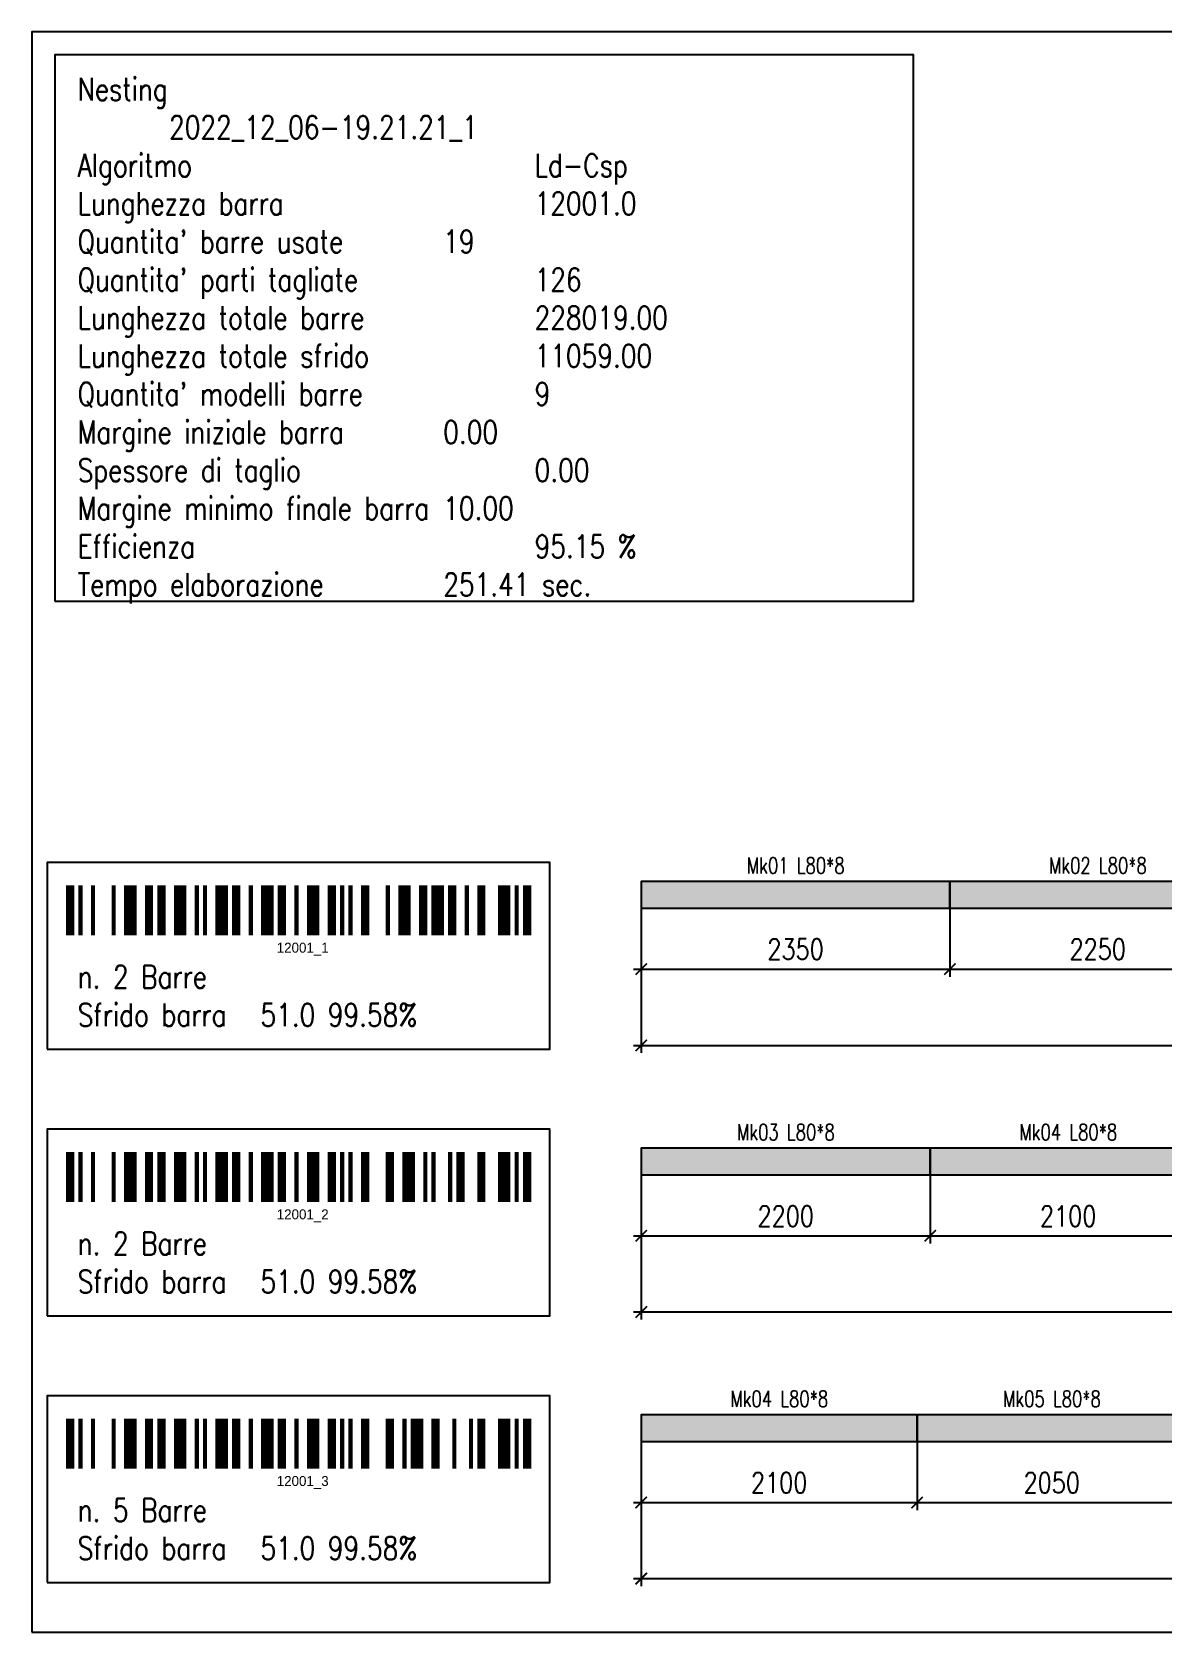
# Model space of a CAD drawing. Header units: millimetres. Extents: x -56 to 421004, y -1 to 91234.
# Drawn here: x 327574 to 336176, y 78888 to 91063 of the extents above; entities that cross this region are included whole.
import ezdxf
from ezdxf.enums import TextEntityAlignment as Align

# ---------------------------------------------------------------- set-up
doc = ezdxf.new("R2010")
doc.units = ezdxf.units.MM
doc.styles.add('EasyCutStyle', font='romans.shx', dxfattribs={"width": 0.8})
doc.styles.add('EasyCutStyleOptimezeBars', font='Romans.shx', dxfattribs={"width": 0.8})
doc.dimstyles.new('EasyCutDimOptimezeBars', dxfattribs={"dimscale": 57.971, "dimtxt": 2.7, "dimasz": 1.5, "dimexe": 1, "dimexo": 0, "dimgap": 1.25, "dimtad": 1, "dimdec": 1, "dimrnd": 0.5, "dimzin": 12, "dimdsep": 46, "dimtxsty": 'EasyCutStyleOptimezeBars', "dimblk": 'ARCHTICK', "dimblk1": 'ARCHTICK', "dimblk2": 'ARCHTICK', "dimcen": 1, "dimdle": 1, "dimclrd": 1, "dimclre": 1, "dimclrt": 3, "dimadec": 3, "dimazin": 0, "dimtfac": 1, "dimtdec": 1, "dimtix": 1, "dimtmove": 0, "dimatfit": 3, "dimfxl": 1, "dimtfill": 1, "dimtolj": 1, "dimtzin": 0, "dimarcsym": 0})

# ---------------------------------------------------------------- blocks, each defined once
blk = doc.blocks.new('BARCODE128_12001_1')
at = {"linetype": 'Continuous'}
for points, const_width in [([(1, 0), (1, 12)], 2), ([(3.5, 0), (3.5, 12)], 1), ([(6.5, 0), (6.5, 12)], 1), ([(11.5, 0), (11.5, 12)], 1), ([(15.5, 0), (15.5, 12)], 3), ([(20, 0), (20, 12)], 2), ([(23, 0), (23, 12)], 2), ([(27.5, 0), (27.5, 12)], 3), ([(31.5, 0), (31.5, 12)], 1), ([(33.5, 0), (33.5, 12)], 1), ([(37.5, 0), (37.5, 12)], 3), ([(41, 0), (41, 12)], 2), ([(44.5, 0), (44.5, 12)], 1), ([(48.5, 0), (48.5, 12)], 3), ([(52, 0), (52, 12)], 2), ([(55.5, 0), (55.5, 12)], 1), ([(59.5, 0), (59.5, 12)], 3), ([(64, 0), (64, 12)], 2), ([(66.5, 0), (66.5, 12)], 1), ([(68.5, 0), (68.5, 12)], 1), ([(72, 0), (72, 12)], 2), ([(77.5, 0), (77.5, 12)], 1), ([(81.5, 0), (81.5, 12)], 3), ([(86, 0), (86, 12)], 2), ([(89.5, 0), (89.5, 12)], 3), ([(93, 0), (93, 12)], 2), ([(96.5, 0), (96.5, 12)], 1), ([(100, 0), (100, 12)], 2), ([(105.5, 0), (105.5, 12)], 3), ([(108.5, 0), (108.5, 12)], 1), ([(111, 0), (111, 12)], 2)]:
    blk.add_lwpolyline(points, dxfattribs=dict(at, const_width=const_width))
blk.add_text('12001_1', height=2.4).set_placement((57, -4.2), align=Align.CENTER)
blk = doc.blocks.new('_ArchTick')
at = {"color": 0, "linetype": 'ByBlock', "const_width": 0.15}
blk.add_lwpolyline([(-0.5, -0.5), (0.5, 0.5)], dxfattribs=at)
blk = doc.blocks.new('*D1680')
at = {"color": 1, "lineweight": -2}
for p, q in [((332212, 84396), (332212, 83874)), ((334562, 84396), (334562, 83874)), ((332154, 83932), (334620, 83932))]:
    blk.add_line(p, q, dxfattribs=at)
at = {"layer": 'Defpoints', "color": 0}
for p in [(332212, 84396), (334562, 84396), (334562, 83932)]:
    blk.add_point(p, dxfattribs=at)
at = {"color": 1, "lineweight": -2, "xscale": 86.9637, "yscale": 86.9637, "zscale": 86.9637, "rotation": 180}
blk.add_blockref('_ArchTick', (332212, 83932), dxfattribs=at)
at = {"color": 1, "lineweight": -2, "xscale": 86.9637, "yscale": 86.9637, "zscale": 86.9637}
blk.add_blockref('_ArchTick', (334562, 83932), dxfattribs=at)
at = {"color": 3, "insert": (333387, 84083), "char_height": 156.5, "attachment_point": 5, "style": 'EasyCutStyleOptimezeBars', "bg_fill": 3, "box_fill_scale": 1.1, "bg_fill_color": 256, "bg_fill_true_color": 13158600, "bg_fill_transparency": 6313864}
blk.add_mtext('\\A1;2350', dxfattribs=at)
blk = doc.blocks.new('*D1681')
at = {"color": 1, "lineweight": -2}
for p, q in [((334562, 84396), (334562, 83874)), ((336812, 84396), (336812, 83874)), ((334504, 83932), (336870, 83932))]:
    blk.add_line(p, q, dxfattribs=at)
at = {"layer": 'Defpoints', "color": 0}
for p in [(334562, 84396), (336812, 84396), (336812, 83932)]:
    blk.add_point(p, dxfattribs=at)
at = {"color": 1, "lineweight": -2, "xscale": 86.9637, "yscale": 86.9637, "zscale": 86.9637, "rotation": 180}
blk.add_blockref('_ArchTick', (334562, 83932), dxfattribs=at)
at = {"color": 1, "lineweight": -2, "xscale": 86.9637, "yscale": 86.9637, "zscale": 86.9637}
blk.add_blockref('_ArchTick', (336812, 83932), dxfattribs=at)
at = {"color": 3, "insert": (335687, 84083), "char_height": 156.5, "attachment_point": 5, "style": 'EasyCutStyleOptimezeBars', "bg_fill": 3, "box_fill_scale": 1.1, "bg_fill_color": 256, "bg_fill_true_color": 13158600, "bg_fill_transparency": 3800272}
blk.add_mtext('\\A1;2250', dxfattribs=at)
blk = doc.blocks.new('*D1687')
at = {"color": 1, "lineweight": -2}
for p, q in [((332212, 84396), (332212, 83294)), ((344213, 84396), (344213, 83294)), ((332154, 83352), (344271, 83352))]:
    blk.add_line(p, q, dxfattribs=at)
at = {"layer": 'Defpoints', "color": 0}
for p in [(332212, 84396), (344213, 84396), (344213, 83352)]:
    blk.add_point(p, dxfattribs=at)
at = {"color": 1, "lineweight": -2, "xscale": 86.9637, "yscale": 86.9637, "zscale": 86.9637, "rotation": 180}
blk.add_blockref('_ArchTick', (332212, 83352), dxfattribs=at)
at = {"color": 1, "lineweight": -2, "xscale": 86.9637, "yscale": 86.9637, "zscale": 86.9637}
blk.add_blockref('_ArchTick', (344213, 83352), dxfattribs=at)
at = {"color": 3, "insert": (338213, 83503), "char_height": 156.5, "attachment_point": 5, "style": 'EasyCutStyleOptimezeBars', "bg_fill": 3, "box_fill_scale": 1.1, "bg_fill_color": 256, "bg_fill_true_color": 13158600, "bg_fill_transparency": 3888092}
blk.add_mtext('\\A1;12001', dxfattribs=at)
blk = doc.blocks.new('BARCODE128_12001_2')
at = {"linetype": 'Continuous'}
for points, const_width in [([(1, 0), (1, 12)], 2), ([(3.5, 0), (3.5, 12)], 1), ([(6.5, 0), (6.5, 12)], 1), ([(11.5, 0), (11.5, 12)], 1), ([(15.5, 0), (15.5, 12)], 3), ([(20, 0), (20, 12)], 2), ([(23, 0), (23, 12)], 2), ([(27.5, 0), (27.5, 12)], 3), ([(31.5, 0), (31.5, 12)], 1), ([(33.5, 0), (33.5, 12)], 1), ([(37.5, 0), (37.5, 12)], 3), ([(41, 0), (41, 12)], 2), ([(44.5, 0), (44.5, 12)], 1), ([(48.5, 0), (48.5, 12)], 3), ([(52, 0), (52, 12)], 2), ([(55.5, 0), (55.5, 12)], 1), ([(59.5, 0), (59.5, 12)], 3), ([(64, 0), (64, 12)], 2), ([(66.5, 0), (66.5, 12)], 1), ([(68.5, 0), (68.5, 12)], 1), ([(72, 0), (72, 12)], 2), ([(78, 0), (78, 12)], 2), ([(82.5, 0), (82.5, 12)], 3), ([(86.5, 0), (86.5, 12)], 1), ([(88.5, 0), (88.5, 12)], 1), ([(92.5, 0), (92.5, 12)], 1), ([(95, 0), (95, 12)], 2), ([(100, 0), (100, 12)], 2), ([(105.5, 0), (105.5, 12)], 3), ([(108.5, 0), (108.5, 12)], 1), ([(111, 0), (111, 12)], 2)]:
    blk.add_lwpolyline(points, dxfattribs=dict(at, const_width=const_width))
blk.add_text('12001_2', height=2.4).set_placement((57, -4.2), align=Align.CENTER)
blk = doc.blocks.new('*D1688')
at = {"color": 1, "lineweight": -2}
for p, q in [((332212, 82366), (332212, 81845)), ((334412, 82366), (334412, 81845)), ((332154, 81903), (334470, 81903))]:
    blk.add_line(p, q, dxfattribs=at)
at = {"layer": 'Defpoints', "color": 0}
for p in [(332212, 82366), (334412, 82366), (334412, 81903)]:
    blk.add_point(p, dxfattribs=at)
at = {"color": 1, "lineweight": -2, "xscale": 86.9637, "yscale": 86.9637, "zscale": 86.9637, "rotation": 180}
blk.add_blockref('_ArchTick', (332212, 81903), dxfattribs=at)
at = {"color": 1, "lineweight": -2, "xscale": 86.9637, "yscale": 86.9637, "zscale": 86.9637}
blk.add_blockref('_ArchTick', (334412, 81903), dxfattribs=at)
at = {"color": 3, "insert": (333312, 82053), "char_height": 156.5, "attachment_point": 5, "style": 'EasyCutStyleOptimezeBars', "bg_fill": 3, "box_fill_scale": 1.1, "bg_fill_color": 256, "bg_fill_true_color": 13158600, "bg_fill_transparency": 3562700}
blk.add_mtext('\\A1;2200', dxfattribs=at)
blk = doc.blocks.new('*D1689')
at = {"color": 1, "lineweight": -2}
for p, q in [((334412, 82366), (334412, 81845)), ((336512, 82366), (336512, 81845)), ((334354, 81903), (336570, 81903))]:
    blk.add_line(p, q, dxfattribs=at)
at = {"layer": 'Defpoints', "color": 0}
for p in [(334412, 82366), (336512, 82366), (336512, 81903)]:
    blk.add_point(p, dxfattribs=at)
at = {"color": 1, "lineweight": -2, "xscale": 86.9637, "yscale": 86.9637, "zscale": 86.9637, "rotation": 180}
blk.add_blockref('_ArchTick', (334412, 81903), dxfattribs=at)
at = {"color": 1, "lineweight": -2, "xscale": 86.9637, "yscale": 86.9637, "zscale": 86.9637}
blk.add_blockref('_ArchTick', (336512, 81903), dxfattribs=at)
at = {"color": 3, "insert": (335462, 82053), "char_height": 156.5, "attachment_point": 5, "style": 'EasyCutStyleOptimezeBars', "bg_fill": 3, "box_fill_scale": 1.1, "bg_fill_color": 256, "bg_fill_true_color": 13158600, "bg_fill_transparency": 11259504}
blk.add_mtext('\\A1;2100', dxfattribs=at)
blk = doc.blocks.new('*D1695')
at = {"color": 1, "lineweight": -2}
for p, q in [((332212, 82366), (332212, 81265)), ((344213, 82366), (344213, 81265)), ((332154, 81323), (344271, 81323))]:
    blk.add_line(p, q, dxfattribs=at)
at = {"layer": 'Defpoints', "color": 0}
for p in [(332212, 82366), (344213, 82366), (344213, 81323)]:
    blk.add_point(p, dxfattribs=at)
at = {"color": 1, "lineweight": -2, "xscale": 86.9637, "yscale": 86.9637, "zscale": 86.9637, "rotation": 180}
blk.add_blockref('_ArchTick', (332212, 81323), dxfattribs=at)
at = {"color": 1, "lineweight": -2, "xscale": 86.9637, "yscale": 86.9637, "zscale": 86.9637}
blk.add_blockref('_ArchTick', (344213, 81323), dxfattribs=at)
at = {"color": 3, "insert": (338213, 81474), "char_height": 156.5, "attachment_point": 5, "style": 'EasyCutStyleOptimezeBars', "bg_fill": 3, "box_fill_scale": 1.1, "bg_fill_color": 256, "bg_fill_true_color": 13158600, "bg_fill_transparency": 11295816}
blk.add_mtext('\\A1;12001', dxfattribs=at)
blk = doc.blocks.new('BARCODE128_12001_3')
at = {"linetype": 'Continuous'}
for points, const_width in [([(1, 0), (1, 12)], 2), ([(3.5, 0), (3.5, 12)], 1), ([(6.5, 0), (6.5, 12)], 1), ([(11.5, 0), (11.5, 12)], 1), ([(15.5, 0), (15.5, 12)], 3), ([(20, 0), (20, 12)], 2), ([(23, 0), (23, 12)], 2), ([(27.5, 0), (27.5, 12)], 3), ([(31.5, 0), (31.5, 12)], 1), ([(33.5, 0), (33.5, 12)], 1), ([(37.5, 0), (37.5, 12)], 3), ([(41, 0), (41, 12)], 2), ([(44.5, 0), (44.5, 12)], 1), ([(48.5, 0), (48.5, 12)], 3), ([(52, 0), (52, 12)], 2), ([(55.5, 0), (55.5, 12)], 1), ([(59.5, 0), (59.5, 12)], 3), ([(64, 0), (64, 12)], 2), ([(66.5, 0), (66.5, 12)], 1), ([(68.5, 0), (68.5, 12)], 1), ([(72, 0), (72, 12)], 2), ([(78, 0), (78, 12)], 2), ([(81.5, 0), (81.5, 12)], 1), ([(84.5, 0), (84.5, 12)], 3), ([(89, 0), (89, 12)], 2), ([(93.5, 0), (93.5, 12)], 1), ([(97.5, 0), (97.5, 12)], 1), ([(100, 0), (100, 12)], 2), ([(105.5, 0), (105.5, 12)], 3), ([(108.5, 0), (108.5, 12)], 1), ([(111, 0), (111, 12)], 2)]:
    blk.add_lwpolyline(points, dxfattribs=dict(at, const_width=const_width))
blk.add_text('12001_3', height=2.4).set_placement((57, -4.2), align=Align.CENTER)
blk = doc.blocks.new('*D1696')
at = {"color": 1, "lineweight": -2}
for p, q in [((332212, 80337), (332212, 79816)), ((334312, 80337), (334312, 79816)), ((332154, 79873), (334370, 79873))]:
    blk.add_line(p, q, dxfattribs=at)
at = {"layer": 'Defpoints', "color": 0}
for p in [(332212, 80337), (334312, 80337), (334312, 79873)]:
    blk.add_point(p, dxfattribs=at)
at = {"color": 1, "lineweight": -2, "xscale": 86.9637, "yscale": 86.9637, "zscale": 86.9637, "rotation": 180}
blk.add_blockref('_ArchTick', (332212, 79873), dxfattribs=at)
at = {"color": 1, "lineweight": -2, "xscale": 86.9637, "yscale": 86.9637, "zscale": 86.9637}
blk.add_blockref('_ArchTick', (334312, 79873), dxfattribs=at)
at = {"color": 3, "insert": (333262, 80024), "char_height": 156.5, "attachment_point": 5, "style": 'EasyCutStyleOptimezeBars', "bg_fill": 3, "box_fill_scale": 1.1, "bg_fill_color": 256, "bg_fill_true_color": 13158600, "bg_fill_transparency": 862604}
blk.add_mtext('\\A1;2100', dxfattribs=at)
blk = doc.blocks.new('*D1697')
at = {"color": 1, "lineweight": -2}
for p, q in [((334312, 80337), (334312, 79816)), ((336362, 80337), (336362, 79816)), ((334254, 79873), (336420, 79873))]:
    blk.add_line(p, q, dxfattribs=at)
at = {"layer": 'Defpoints', "color": 0}
for p in [(334312, 80337), (336362, 80337), (336362, 79873)]:
    blk.add_point(p, dxfattribs=at)
at = {"color": 1, "lineweight": -2, "xscale": 86.9637, "yscale": 86.9637, "zscale": 86.9637, "rotation": 180}
blk.add_blockref('_ArchTick', (334312, 79873), dxfattribs=at)
at = {"color": 1, "lineweight": -2, "xscale": 86.9637, "yscale": 86.9637, "zscale": 86.9637}
blk.add_blockref('_ArchTick', (336362, 79873), dxfattribs=at)
at = {"color": 3, "insert": (335337, 80024), "char_height": 156.5, "attachment_point": 5, "style": 'EasyCutStyleOptimezeBars', "bg_fill": 3, "box_fill_scale": 1.1, "bg_fill_color": 256, "bg_fill_true_color": 13158600, "bg_fill_transparency": 871264}
blk.add_mtext('\\A1;2050', dxfattribs=at)
blk = doc.blocks.new('*D1703')
at = {"color": 1, "lineweight": -2}
for p, q in [((332212, 80337), (332212, 79236)), ((344213, 80337), (344213, 79236)), ((332154, 79294), (344271, 79294))]:
    blk.add_line(p, q, dxfattribs=at)
at = {"layer": 'Defpoints', "color": 0}
for p in [(332212, 80337), (344213, 80337), (344213, 79294)]:
    blk.add_point(p, dxfattribs=at)
at = {"color": 1, "lineweight": -2, "xscale": 86.9637, "yscale": 86.9637, "zscale": 86.9637, "rotation": 180}
blk.add_blockref('_ArchTick', (332212, 79294), dxfattribs=at)
at = {"color": 1, "lineweight": -2, "xscale": 86.9637, "yscale": 86.9637, "zscale": 86.9637}
blk.add_blockref('_ArchTick', (344213, 79294), dxfattribs=at)
at = {"color": 3, "insert": (338213, 79444), "char_height": 156.5, "attachment_point": 5, "style": 'EasyCutStyleOptimezeBars', "bg_fill": 3, "box_fill_scale": 1.1, "bg_fill_color": 256, "bg_fill_true_color": 13158600, "bg_fill_transparency": 11486120}
blk.add_mtext('\\A1;12001', dxfattribs=at)

msp = doc.modelspace()

# ---------------------------------------------------------------- linework, layer by layer
at = {"color": 231, "true_color": 0xfd58be}
for points in [[(332212.25, 84395.6), (344213.25, 84395.6), (344213.25, 84598.52), (332212.25, 84598.52)], [(332212.25, 82366.45), (344213.25, 82366.45), (344213.25, 82569.36), (332212.25, 82569.36)], [(332212.25, 80337.3), (344213.25, 80337.3), (344213.25, 80540.21), (332212.25, 80540.21)]]:
    msp.add_lwpolyline(points, close=True, dxfattribs=at)
at = {"color": 7}
for points in [[(332212.25, 84395.6), (334562.25, 84395.6), (334562.25, 84598.52), (332212.25, 84598.52)], [(334562.25, 84395.6), (336812.25, 84395.6), (336812.25, 84598.52), (334562.25, 84598.52)], [(332212.25, 82366.45), (334412.25, 82366.45), (334412.25, 82569.36), (332212.25, 82569.36)], [(334412.25, 82366.45), (336512.25, 82366.45), (336512.25, 82569.36), (334412.25, 82569.36)], [(332212.25, 80337.3), (334312.25, 80337.3), (334312.25, 80540.21), (332212.25, 80540.21)], [(334312.25, 80337.3), (336362.25, 80337.3), (336362.25, 80540.21), (334312.25, 80540.21)]]:
    msp.add_lwpolyline(points, close=True, dxfattribs=at)
at = {"color": 54, "true_color": 0x9fa717}
msp.add_solid([(332212.25, 84395.6), (334562.25, 84395.6), (332212.25, 84598.52), (334562.25, 84598.52)], dxfattribs=at)
at = {"color": 54, "true_color": 0xa4a517}
msp.add_solid([(334562.25, 84395.6), (336812.25, 84395.6), (334562.25, 84598.52), (336812.25, 84598.52)], dxfattribs=at)
at = {"color": 54, "true_color": 0xa4a217}
msp.add_solid([(332212.25, 82366.45), (334412.25, 82366.45), (332212.25, 82569.36), (334412.25, 82569.36)], dxfattribs=at)
at = {"color": 54, "true_color": 0xa39a17}
for points in [[(334412.25, 82366.45), (336512.25, 82366.45), (334412.25, 82569.36), (336512.25, 82569.36)], [(332212.25, 80337.3), (334312.25, 80337.3), (332212.25, 80540.21), (334312.25, 80540.21)]]:
    msp.add_solid(points, dxfattribs=at)
at = {"color": 54, "true_color": 0xa29717}
msp.add_solid([(334312.25, 80337.3), (336362.25, 80337.3), (334312.25, 80540.21), (336362.25, 80540.21)], dxfattribs=at)

# ---------------------------------------------------------------- texts
at = {"style": 'EasyCutStyle', "width": 0.75}
for s, p in [('Mk01 L80*8', (333388.25, 84659.39)), ('Mk02 L80*8', (335688.25, 84659.39)), ('Mk03 L80*8', (333313.25, 82630.24)), ('Mk04 L80*8', (335463.25, 82630.24)), ('Mk04 L80*8', (333263.25, 80601.09)), ('Mk05 L80*8', (335338.25, 80601.09))]:
    msp.add_text(s, height=121.749, dxfattribs=at).set_placement(p, align=Align.CENTER)
at = {"color": 71, "insert": (327922.04, 90714.96), "char_height": 173.9274, "attachment_point": 1, "bg_fill": 3, "box_fill_scale": 1.5, "bg_fill_color": 9, "bg_fill_transparency": 2097253}
msp.add_mtext("{\\Fromans|c0;\\W0.8;\\C2;Nesting^I^I^I^I\\C7;2022_12_06-19.21.21_1^J\\C3;Algoritmo^I^I^I^I\\C7;Ld-Csp^J\\C1;Lunghezza barra^I^I^I\\C7;12001.0^J\\C1;Quantita' barre usate^I^I\\C7;19^J\\C1;Quantita' parti tagliate^I^I\\C7;126^J\\C1;Lunghezza totale barre^I^I\\C7;228019.00^J\\C1;Lunghezza totale sfrido^I^I\\C7;11059.00^J\\C1;Quantita' modelli barre^I^I\\C7;9^J\\C1;Margine iniziale barra^I^I\\C7;0.00^J\\C1;Spessore di taglio^I^I^I\\C7;0.00^J\\C1;Margine minimo finale barra^I\\C7;10.00^J\\C1;Efficienza^I^I^I^I\\C7;95.15 %^J\\C1;Tempo elaborazione^I^I\\C7;251.41 sec.", dxfattribs=at)

# ---------------------------------------------------------------- next in the draw order: linework, layer by layer
at = {"color": 5}
for points in [[(327574.19, 78887.9), (344793, 78887.9), (344793, 91062.82), (327574.19, 91062.82)], [(327748.12, 86731.2), (334284.47, 86731.2), (334284.47, 90888.89), (327748.12, 90888.89)]]:
    msp.add_lwpolyline(points, close=True, dxfattribs=at)

# ---------------------------------------------------------------- next in the draw order: texts
at = {"color": 71, "char_height": 173.9274, "attachment_point": 1, "bg_fill": 2}
for s, insert in [('{\\Fromans|c0;\\W0.8;\\C2;n. 2 Barre^J\\C1;Sfrido barra^I\\C7;51.0 99.58%', (327922.04, 83960.78)), ('{\\Fromans|c0;\\W0.8;\\C2;n. 2 Barre^J\\C1;Sfrido barra^I\\C7;51.0 99.58%', (327922.04, 81931.63)), ('{\\Fromans|c0;\\W0.8;\\C2;n. 5 Barre^J\\C1;Sfrido barra^I\\C7;51.0 99.58%', (327922.04, 79902.48))]:
    msp.add_mtext(s, dxfattribs=dict(at, insert=insert))

# ---------------------------------------------------------------- next in the draw order: dimensions: what is measured, and where the dimension line sits
for base, p1, p2, picture, middle in [((334562.25, 83931.8), (332212.25, 84395.6), (334562.25, 84395.6), '*D1680', (333387.25, 84082.53)), ((334412.25, 81902.64), (332212.25, 82366.45), (334412.25, 82366.45), '*D1688', (333312.25, 82053.38)), ((334312.25, 79873.49), (332212.25, 80337.3), (334312.25, 80337.3), '*D1696', (333262.25, 80024.23))]:
    dim = msp.add_linear_dim(base=base, p1=p1, p2=p2, dimstyle='EasyCutDimOptimezeBars', override={"dimscale": 57.9758, "dimtad": 1})
    dim.commit()
    dim.dimension.update_dxf_attribs({"geometry": picture, "text_midpoint": middle})

# ---------------------------------------------------------------- next in the draw order: linework, layer by layer
at = {"color": 5}
for points in [[(327690.14, 83323.05), (331516.54, 83323.05), (331516.54, 84743.46), (327690.14, 84743.46)], [(327690.14, 81293.9), (331516.54, 81293.9), (331516.54, 82714.3), (327690.14, 82714.3)], [(327690.14, 79264.74), (331516.54, 79264.74), (331516.54, 80685.15), (327690.14, 80685.15)]]:
    msp.add_lwpolyline(points, close=True, dxfattribs=at)

# ---------------------------------------------------------------- next in the draw order: block references
at = {"xscale": 31.62316363636637, "yscale": 31.62316363636637, "zscale": 31.62316363636364}
for name, p in [('BARCODE128_12001_1', (327832.44, 84190.05)), ('BARCODE128_12001_2', (327832.44, 82160.9)), ('BARCODE128_12001_3', (327832.44, 80131.75))]:
    msp.add_blockref(name, p, dxfattribs=at)

# ---------------------------------------------------------------- next in the draw order: dimensions: what is measured, and where the dimension line sits
for base, p1, p2, picture, middle in [((336812.25, 83931.8), (334562.25, 84395.6), (336812.25, 84395.6), '*D1681', (335687.25, 84082.53)), ((336512.25, 81902.64), (334412.25, 82366.45), (336512.25, 82366.45), '*D1689', (335462.25, 82053.38)), ((336362.25, 79873.49), (334312.25, 80337.3), (336362.25, 80337.3), '*D1697', (335337.25, 80024.23))]:
    dim = msp.add_linear_dim(base=base, p1=p1, p2=p2, dimstyle='EasyCutDimOptimezeBars', override={"dimscale": 57.9758, "dimtad": 1})
    dim.commit()
    dim.dimension.update_dxf_attribs({"geometry": picture, "text_midpoint": middle})

# ---------------------------------------------------------------- next in the draw order: dimensions: what is measured, and where the dimension line sits
for base, p1, p2, picture, middle in [((344213.25, 83352.04), (332212.25, 84395.6), (344213.25, 84395.6), '*D1687', (338212.75, 83502.77)), ((344213.25, 81322.88), (332212.25, 82366.45), (344213.25, 82366.45), '*D1695', (338212.75, 81473.62)), ((344213.25, 79293.73), (332212.25, 80337.3), (344213.25, 80337.3), '*D1703', (338212.75, 79444.47))]:
    dim = msp.add_linear_dim(base=base, p1=p1, p2=p2, dimstyle='EasyCutDimOptimezeBars', override={"dimscale": 57.9758, "dimtad": 1})
    dim.commit()
    dim.dimension.update_dxf_attribs({"geometry": picture, "text_midpoint": middle})

doc.saveas('drawing.dxf')
